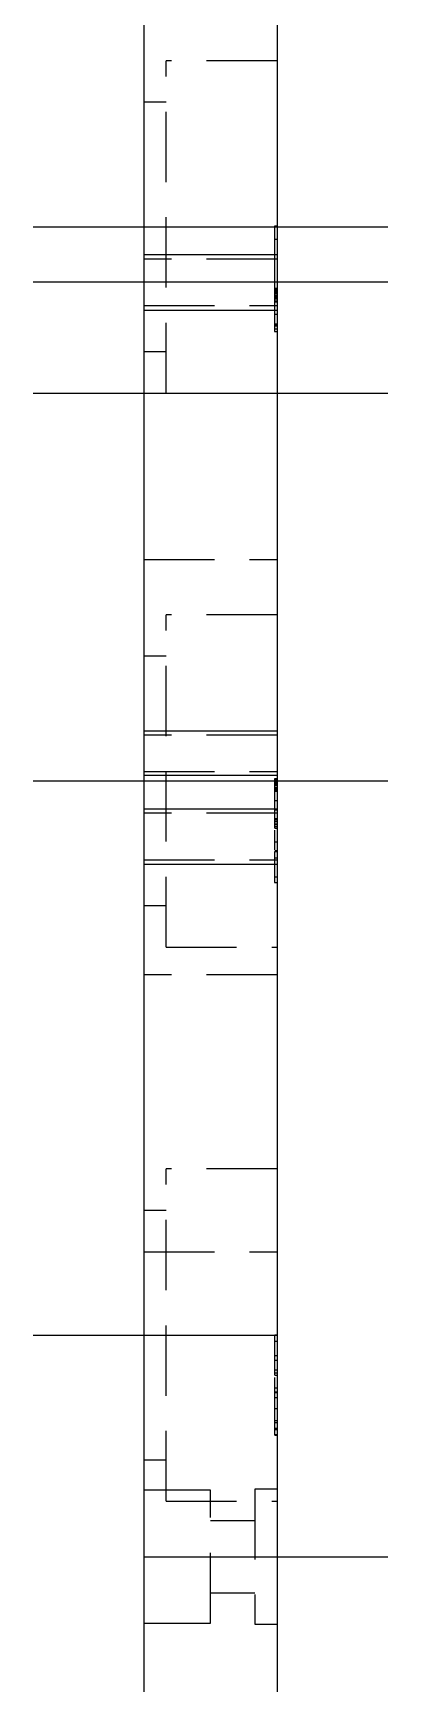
# Model space of a CAD drawing. Extents: x 2 to 292, y 3 to 207.
# Drawn here: x 233.53 to 239.93, y 81.99 to 111.77 of the extents above; entities that cross this region are included whole.
import ezdxf

# ---------------------------------------------------------------- set-up
doc = ezdxf.new("R2010")
doc.units = 0
for name, pattern in [('SLD-中心线', [34.29, 30.48, -1.27, 1.27, -1.27]), ('SLD-实线', [0]), ('SLD-虚线', [1.905, 1.27, -0.635])]:
    doc.linetypes.add(name, pattern=pattern)
doc.layers.get('0').update_dxf_attribs({"linetype": 'CONTINUOUS'})
doc.layers.add('图框', color=7, linetype='SLD-实线')

msp = doc.modelspace()

# ---------------------------------------------------------------- linework, layer by layer
at = {"color": 7, "linetype": 'SLD-实线'}
for p, q in [((235.53011907, 162.27148789), (235.53011907, 46.27149122)), ((237.93011909, 162.27148789), (237.93011909, 46.27149122)), ((235.53011908, 107.77148955), (237.93011908, 107.77148955)), ((235.53011908, 107.77148955), (237.93011908, 107.77148955)), ((235.53011908, 107.77148955), (237.93011908, 107.77148955)), ((235.53011908, 107.77148955), (237.93011908, 107.77148955)), ((235.53011908, 106.77148955), (237.93011908, 106.77148955)), ((235.53011908, 106.77148955), (237.93011908, 106.77148955)), ((235.53011908, 106.77148955), (237.93011908, 106.77148955)), ((235.53011908, 106.77148955), (237.93011908, 106.77148955)), ((237.93011908, 99.17148955), (235.53011908, 99.17148955)), ((237.93011908, 99.17148955), (235.53011908, 99.17148955)), ((237.93011908, 98.37148955), (235.53011908, 98.37148955)), ((237.93011908, 98.37148955), (235.53011908, 98.37148955)), ((237.93011909, 98.21687842), (237.93511908, 98.21687842)), ((235.53011908, 97.77148955), (237.93011908, 97.77148955)), ((235.53011908, 97.77148955), (237.93011908, 97.77148955)), ((235.53011908, 97.77148955), (237.93011908, 97.77148955)), ((235.53011908, 97.77148955), (237.93011908, 97.77148955)), ((235.53011908, 96.77148955), (237.93011908, 96.77148955)), ((235.53011908, 96.77148955), (237.93011908, 96.77148955)), ((235.53011908, 96.77148955), (237.93011908, 96.77148955)), ((235.53011908, 96.77148955), (237.93011908, 96.77148955))]:
    msp.add_line(p, q, dxfattribs=at)
at = {"color": 7, "linetype": 'SLD-虚线'}
for p, q in [((235.93011904, 105.27148953), (235.93011904, 111.27148958)), ((237.93011909, 111.27148958), (235.93011904, 111.27148958)), ((235.93011904, 110.52148955), (235.53011907, 110.52148955)), ((237.89011906, 107.11743029), (237.89011906, 108.29109306)), ((237.89011906, 108.29109306), (237.93011909, 108.29109306)), ((237.89011906, 108.04945657), (237.93011909, 108.04945657)), ((237.93011909, 107.6914897), (235.53011907, 107.6914897)), ((237.89011906, 107.16601329), (237.93011909, 107.16601329)), ((237.89011906, 107.14896674), (237.93011909, 107.14896674)), ((237.89011906, 107.12893678), (237.93011909, 107.12893678)), ((237.89011906, 107.09995756), (237.89011906, 107.11743029)), ((237.89011906, 107.11743029), (237.93011909, 107.11743029)), ((237.89011906, 107.11146405), (237.93011909, 107.11146405)), ((237.89011906, 107.1059238), (237.93011909, 107.1059238)), ((237.89011906, 107.10590778), (237.93011909, 107.10590778)), ((237.89011906, 107.09441731), (237.89011906, 107.09995756)), ((237.89011906, 107.09995756), (237.93011909, 107.09995756)), ((237.89011906, 107.09441731), (237.93011909, 107.09441731)), ((237.89011906, 107.08291082), (237.93011909, 107.08291082)), ((237.89011906, 107.07396137), (237.93011909, 107.07396137)), ((237.89011906, 106.9358833), (237.89011906, 107.04540814)), ((237.89011906, 107.04540814), (237.93011909, 107.04540814)), ((237.89011906, 107.03688486), (237.93011909, 107.03688486)), ((237.89011906, 107.01387188), (237.93011909, 107.01387188)), ((237.89011906, 106.99938218), (237.93011909, 106.99938218)), ((237.89011906, 106.9763692), (237.93011909, 106.9763692)), ((237.89011906, 106.9358833), (237.93011909, 106.9358833)), ((237.89011906, 106.93332626), (237.93011909, 106.93332626)), ((237.89011906, 106.91710877), (237.93011909, 106.91710877)), ((237.89011906, 106.69424681), (237.89011906, 106.91575537)), ((235.53011907, 106.85148964), (237.93011909, 106.85148964)), ((237.89011906, 106.69424681), (237.93011909, 106.69424681)), ((237.88511907, 106.38225636), (237.93511908, 106.38225636)), ((237.89011906, 106.52463248), (237.93011909, 106.52463248)), ((237.89011906, 106.48457295), (237.89011906, 106.52463248)), ((237.89011906, 106.49863629), (237.93011909, 106.49863629)), ((237.89011906, 106.48457295), (237.93011909, 106.48457295)), ((237.89011906, 106.43258056), (237.89011906, 106.48457295)), ((237.89011906, 106.43258056), (237.93011909, 106.43258056)), ((237.89011906, 106.38357139), (237.93011909, 106.38357139)), ((235.53011907, 106.02148956), (235.93011904, 106.02148956)), ((235.53011907, 105.27148953), (237.93011909, 105.27148953)), ((235.93011904, 105.27148953), (237.93011909, 105.27148953)), ((235.53011907, 102.2714896), (237.93011909, 102.2714896)), ((235.93011904, 95.2714892), (235.93011904, 101.27148962)), ((237.93011909, 101.27148962), (235.93011904, 101.27148962)), ((235.93011904, 100.52148941), (235.53011907, 100.52148941)), ((237.93011909, 99.10148958), (235.53011907, 99.10148958)), ((235.53011907, 98.44148959), (237.93011909, 98.44148959)), ((237.89011906, 98.29109328), (237.89011906, 98.31410626)), ((237.89011906, 98.31410626), (237.93011909, 98.31410626)), ((237.89011906, 98.26509709), (237.89011906, 98.29109328)), ((237.89011906, 98.29109328), (237.93011909, 98.29109328)), ((237.93511908, 98.23038819), (237.88511907, 98.23038819)), ((237.88511907, 98.21687842), (237.93011909, 98.21687842)), ((237.89011906, 98.27063734), (237.93011909, 98.27063734)), ((237.89011906, 98.23841693), (237.89011906, 98.26509709)), ((237.89011906, 98.26509709), (237.93011909, 98.26509709)), ((237.89011906, 98.22205434), (237.93011909, 98.22205434)), ((237.89011906, 98.21907113), (237.93011909, 98.21907113)), ((237.89011906, 98.2015984), (237.93011909, 98.2015984)), ((237.89011906, 98.19605815), (237.93011909, 98.19605815)), ((237.89011906, 98.08951634), (237.89011906, 98.19605815)), ((237.89011906, 98.16153849), (237.93011909, 98.16153849)), ((237.89011906, 98.14150872), (237.93011909, 98.14150872)), ((237.89011906, 98.12701921), (237.93011909, 98.12701921)), ((237.89011906, 98.11551253), (237.93011909, 98.11551253)), ((237.89011906, 98.10102301), (237.93011909, 98.10102301)), ((237.89011906, 98.08951634), (237.93011909, 98.08951634)), ((237.89011906, 97.91691917), (237.89011906, 98.08951634)), ((237.93011909, 97.69148918), (235.53011907, 97.69148918)), ((237.89011906, 97.91691917), (237.93011909, 97.91691917)), ((237.89011906, 97.75028768), (237.93011909, 97.75028768)), ((237.93511908, 97.59047943), (237.88511907, 97.59047943)), ((237.89011906, 97.57769051), (237.89011906, 97.59175348)), ((237.89011906, 97.59175348), (237.93011909, 97.59175348)), ((237.89011906, 97.58621397), (237.93011909, 97.58621397)), ((237.89011906, 97.56874087), (237.89011906, 97.57769051)), ((237.89011906, 97.57769051), (237.93011909, 97.57769051)), ((237.89011906, 97.56874087), (237.93011909, 97.56874087)), ((237.89011906, 97.54018726), (237.93011909, 97.54018726)), ((237.89011906, 97.45111855), (237.89011906, 97.54018726)), ((237.89011906, 97.49970155), (237.93011909, 97.49970155)), ((237.89011906, 97.4941613), (237.93011909, 97.4941613)), ((237.89011906, 97.4566588), (237.93011909, 97.4566588)), ((237.89011906, 97.45111855), (237.93011909, 97.45111855)), ((237.89011906, 97.42208811), (237.93011909, 97.42208811)), ((237.89011906, 97.03140127), (237.89011906, 97.17197957)), ((237.89011906, 97.17197957), (237.93011909, 97.17197957)), ((235.53011907, 96.85148987), (237.93011909, 96.85148987)), ((237.89011906, 97.01642858), (237.93011909, 97.01642858)), ((237.89011906, 96.88431712), (237.89011906, 96.99639919)), ((237.89011906, 96.99639919), (237.93011909, 96.99639919)), ((237.89011906, 96.88431712), (237.93011909, 96.88431712)), ((237.89011906, 96.54466229), (237.93011909, 96.54466229)), ((237.88511907, 96.43830078), (237.93511908, 96.43830078)), ((237.89011906, 96.43854665), (237.93011909, 96.43854665)), ((235.53011907, 96.02148923), (235.93011904, 96.02148923)), ((235.93011904, 95.2714892), (237.93011909, 95.2714892)), ((237.93011909, 94.77148967), (235.53011907, 94.77148967)), ((235.93011904, 85.27148979), (235.93011904, 91.27149003)), ((237.93011909, 91.27149003), (235.93011904, 91.27149003)), ((235.93011904, 90.52148926), (235.53011907, 90.52148926)), ((235.53011907, 89.77148997), (237.93011909, 89.77148997)), ((237.89011906, 88.27660399), (237.93011909, 88.27660399)), ((237.89011906, 88.1585555), (237.93011909, 88.1585555)), ((237.89011906, 87.90541308), (237.93011909, 87.90541308)), ((237.89011906, 87.86148595), (237.89011906, 87.90541308)), ((237.89011906, 87.81634288), (237.93011909, 87.81634288)), ((237.89011906, 87.64374571), (237.93011909, 87.64374571)), ((237.89011906, 87.59175407), (237.93011909, 87.59175407)), ((237.89011906, 87.54871058), (237.93011909, 87.54871058)), ((237.89011906, 87.24655824), (237.89011906, 87.32156473)), ((237.89011906, 87.32156473), (237.93011909, 87.32156473)), ((237.89011906, 87.24655824), (237.93011909, 87.24655824)), ((237.89011906, 87.23505157), (237.93011909, 87.23505157)), ((237.89011906, 87.14598286), (237.93011909, 87.14598286)), ((237.89011906, 86.94483357), (237.93011909, 86.94483357)), ((237.89011906, 86.72876673), (237.93011909, 86.72876673)), ((237.89011906, 86.6942467), (237.93011909, 86.6942467)), ((237.88511907, 86.47854047), (237.93511908, 86.47854047)), ((237.89011906, 86.5906881), (237.93011909, 86.5906881)), ((237.89011906, 86.57364117), (237.93011909, 86.57364117)), ((237.89011906, 86.56511771), (237.93011909, 86.56511771)), ((237.89011906, 86.47860604), (237.93011909, 86.47860604)), ((237.89011906, 86.46411615), (237.93011909, 86.46411615)), ((235.53011907, 86.02148908), (235.93011904, 86.02148908)), ((236.73011908, 85.4714902), (235.53011907, 85.4714902)), ((236.73011908, 83.0714898), (236.73011908, 85.4714902)), ((237.53011912, 85.49148905), (237.53011912, 83.05148947)), ((237.93011909, 85.49148905), (237.53011912, 85.49148905)), ((235.93011904, 85.27148979), (237.93011909, 85.27148979)), ((237.53011912, 84.92148983), (236.73011908, 84.92148983)), ((236.73011908, 83.62149017), (237.53011912, 83.62149017)), ((235.53011907, 83.0714898), (236.73011908, 83.0714898)), ((237.53011912, 83.05148947), (237.93011909, 83.05148947))]:
    msp.add_line(p, q, dxfattribs=at)
for points, knots in [([(237.89011906, 106.91719482), (237.89011906, 106.91719365), (237.89011906, 106.9171886), (237.89011906, 106.91923283), (237.89011906, 106.92275802), (237.89011906, 106.92836936), (237.89011906, 106.93301212), (237.89011906, 106.9358833)], [0, 0, 0, 0, 0.0429816636, 0.1844661356, 0.3484185684, 0.5970496203, 1, 1, 1, 1]), ([(237.89011908, 107.04540816), (237.89011908, 107.05187579), (237.89011908, 107.06254084), (237.89011908, 107.07685594), (237.89011908, 107.08695213), (237.89011908, 107.09216729), (237.89011908, 107.09441732)], [0, 0, 0, 0, 0.4078268449, 0.6725022339, 0.8587045221, 1, 1, 1, 1]), ([(237.89011908, 106.52463253), (237.89011908, 106.52943309), (237.89011908, 106.5381198), (237.89011908, 106.55009384), (237.89011908, 106.55893388), (237.89011908, 106.56945084), (237.89011908, 106.58588019), (237.89011908, 106.60888799), (237.89011908, 106.63348393), (237.89011908, 106.65595912), (237.89011908, 106.67533455), (237.89011908, 106.68785247), (237.89011908, 106.69424685)], [0, 0, 0, 0, 0.0908031708, 0.1643101311, 0.2192199313, 0.2565975908, 0.3473020803, 0.5002279505, 0.6661670863, 0.7846934984, 0.8900174221, 1, 1, 1, 1]), ([(237.89011908, 106.38357138), (237.89011908, 106.38500159), (237.89011908, 106.38931303), (237.89011908, 106.40322651), (237.89011908, 106.41766787), (237.89011908, 106.42812401), (237.89011908, 106.43258054)], [0, 0, 0, 0, 0.1430747988, 0.4313041367, 0.7576147996, 1, 1, 1, 1]), ([(237.89011906, 98.19605815), (237.89011906, 98.20403182), (237.89011906, 98.21275243), (237.89011906, 98.22392488), (237.89011906, 98.22670178), (237.89011906, 98.22914534), (237.89011906, 98.2307866), (237.89011906, 98.2301265), (237.89011906, 98.22493834), (237.89011906, 98.21590446), (237.89011906, 98.21748489), (237.89011906, 98.21788313)], [0, 0, 0, 0, 0.3081917135, 0.3370615983, 0.36637271, 0.3952502489, 0.4227904466, 0.4845892826, 0.5452059388, 0.8853989274, 1, 1, 1, 1]), ([(237.89011908, 97.59175378), (237.89011908, 97.60496923), (237.89011908, 97.63042708), (237.89011908, 97.66720019), (237.89011908, 97.70096252), (237.89011908, 97.73229192), (237.89011908, 97.76049769), (237.89011908, 97.78588179), (237.89011908, 97.8084525), (237.89011908, 97.83351083), (237.89011908, 97.85965248), (237.89011908, 97.88525756), (237.89011908, 97.90354786), (237.89011908, 97.91322381), (237.89011908, 97.91691892)], [0, 0, 0, 0, 0.1229894698, 0.2369231346, 0.3428715186, 0.4387363517, 0.5255399363, 0.6043605121, 0.6736207002, 0.7333324295, 0.8330590293, 0.911996383, 0.9663927102, 1, 1, 1, 1]), ([(237.89011906, 97.48865905), (237.89011906, 97.48964933), (237.89011906, 97.50124358), (237.89011906, 97.50043817), (237.89011906, 97.49970155)], [0, 0, 0, 0, 0.0854116665, 1, 1, 1, 1]), ([(237.89011906, 97.4221045), (237.89011906, 97.42209899), (237.89011906, 97.42200614), (237.89011906, 97.42261271), (237.89011906, 97.42455299), (237.89011906, 97.42891911), (237.89011906, 97.43740941), (237.89011906, 97.44523859), (237.89011906, 97.45111855)], [0, 0, 0, 0, 0.0024528955, 0.0413277975, 0.1578091419, 0.273551273, 0.4544143889, 1, 1, 1, 1]), ([(237.89011906, 97.17197957), (237.89011906, 97.24459337), (237.89011906, 97.32132456), (237.89011906, 97.38132714), (237.89011906, 97.38454687)], [0, 0, 0, 0, 0.9463401202, 1, 1, 1, 1]), ([(237.89011908, 97.54018762), (237.89011908, 97.54530672), (237.89011908, 97.55423077), (237.89011908, 97.56440345), (237.89011908, 97.56874078)], [0, 0, 0, 0, 0.5736296112, 1, 1, 1, 1]), ([(237.89011908, 96.43854687), (237.89011908, 96.43833376), (237.89011908, 96.43792375), (237.89011908, 96.44076403), (237.89011908, 96.44726493), (237.89011908, 96.4561084), (237.89011908, 96.47009333), (237.89011908, 96.49007075), (237.89011908, 96.51467065), (237.89011908, 96.54485921), (237.89011908, 96.57944531), (237.89011908, 96.61770226), (237.89011908, 96.65908846), (237.89011908, 96.71798671), (237.89011908, 96.79330024), (237.89011908, 96.85427381), (237.89011908, 96.88431717)], [0, 0, 0, 0, 0.0592020371, 0.1138979289, 0.1653534418, 0.2125899122, 0.2607280137, 0.3122670191, 0.369876614, 0.4328497908, 0.4996522478, 0.5676799241, 0.6382674426, 0.7112755879, 0.8577375419, 1, 1, 1, 1]), ([(237.89011908, 87.81634359), (237.89011908, 87.83255289), (237.89011908, 87.86389982), (237.89011908, 87.9090784), (237.89011908, 87.95094376), (237.89011908, 87.99032122), (237.89011908, 88.02885599), (237.89011908, 88.06761534), (237.89011908, 88.10792681), (237.89011908, 88.14837935), (237.89011908, 88.18654956), (237.89011908, 88.21761085), (237.89011908, 88.24128582), (237.89011908, 88.25537603), (237.89011908, 88.26413814), (237.89011908, 88.27103047), (237.89011908, 88.27584727), (237.89011908, 88.27636133), (237.89011908, 88.27660355)], [0, 0, 0, 0, 0.0774076068, 0.1496974402, 0.2169127239, 0.2793205481, 0.3416291752, 0.4083827279, 0.4798277827, 0.5572590634, 0.6333532662, 0.7013277624, 0.7623922084, 0.8193691989, 0.872926261, 0.920872178, 0.9627147236, 1, 1, 1, 1]), ([(237.89011908, 87.54871095), (237.89011908, 87.56248766), (237.89011908, 87.58875189), (237.89011908, 87.62626004), (237.89011908, 87.65993778), (237.89011908, 87.70099489), (237.89011908, 87.7527731), (237.89011908, 87.79447844), (237.89011908, 87.81634359)], [0, 0, 0, 0, 0.1545900631, 0.2947137172, 0.4204170565, 0.5317754468, 0.7545206276, 1, 1, 1, 1]), ([(237.89011906, 87.32156473), (237.89011906, 87.35960521), (237.89011906, 87.40934295), (237.89011906, 87.48562831), (237.89011906, 87.503569)], [0, 0, 0, 0, 0.7648213698, 1, 1, 1, 1]), ([(237.89011908, 86.72876635), (237.89011908, 86.7448416), (237.89011908, 86.7758081), (237.89011908, 86.8203828), (237.89011908, 86.86175811), (237.89011908, 86.89990898), (237.89011908, 86.93463443), (237.89011908, 86.9658947), (237.89011908, 86.99419326), (237.89011908, 87.02620634), (237.89011908, 87.06110168), (237.89011908, 87.09872725), (237.89011908, 87.13064384), (237.89011908, 87.16575723), (237.89011908, 87.20408384), (237.89011908, 87.23214754), (237.89011908, 87.24655881)], [0, 0, 0, 0, 0.07882078722, 0.1518361971, 0.22038028745, 0.28453552783, 0.34308129597, 0.39683600762, 0.44662441799, 0.49237379784, 0.5753254167, 0.64967116641, 0.71503434884, 0.77269350618, 0.88327362023, 1, 1, 1, 1]), ([(237.89011908, 86.46411687), (237.89011908, 86.46409652), (237.89011908, 86.4640564), (237.89011908, 86.47769296), (237.89011908, 86.49438675), (237.89011908, 86.51402201), (237.89011908, 86.54007149), (237.89011908, 86.584875), (237.89011908, 86.6486235), (237.89011908, 86.70122603), (237.89011908, 86.72876635)], [0, 0, 0, 0, 0.0695467376, 0.1370817554, 0.1845080112, 0.2515949244, 0.3414313525, 0.4544905149, 0.7143957736, 1, 1, 1, 1])]:
    msp.add_open_spline(points, degree=3, knots=knots, dxfattribs=at)
at = {"layer": '图框', "color": 5, "linetype": 'SLD-中心线', "ltscale": 2}
for p, q in [((233.53011908, 108.27148955), (237.93011908, 108.27148955)), ((233.93011908, 108.27148955), (239.93011908, 108.27148955)), ((239.93011908, 107.27148955), (233.53011908, 107.27148955)), ((233.53011908, 105.27148955), (239.93011908, 105.27148955)), ((233.53011908, 98.27148955), (237.93011908, 98.27148955)), ((233.93011908, 98.27148955), (239.93011908, 98.27148955)), ((233.53011908, 88.27148955), (237.93011908, 88.27148955)), ((235.53011908, 84.27148955), (239.93011908, 84.27148955))]:
    msp.add_line(p, q, dxfattribs=at)

doc.saveas('drawing.dxf')
